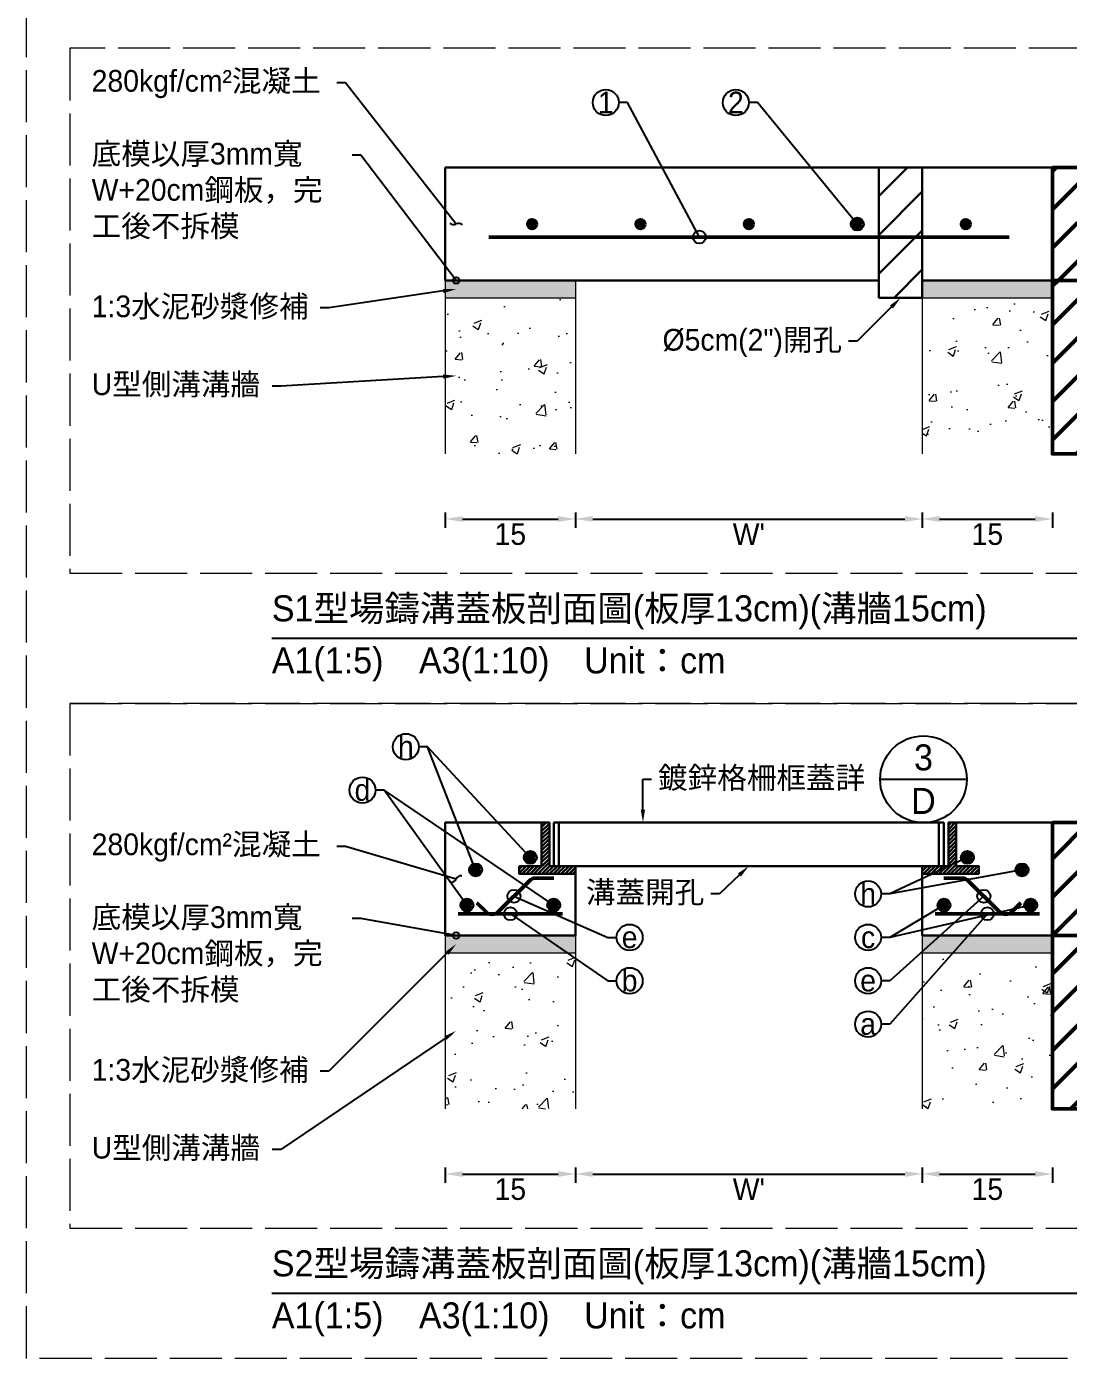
# Model space of a CAD drawing. Extents: x -4891 to 4829, y -5666 to -3242.
# Drawn here: x -40.9 to 199.4, y -4196.3 to -3889.3 of the extents above; entities that cross this region are included whole.
import ezdxf
from ezdxf import colors
from ezdxf.entities.mleader import LeaderData, LeaderLine
from ezdxf.math import Vec2, Vec3

# ---------------------------------------------------------------- set-up
doc = ezdxf.new("R2010")
doc.units = 0
doc.header["$MEASUREMENT"] = 0
doc.linetypes.add('ACAD_ISO02W100', pattern=[15, 12, -3])
for name, color, linetype, lineweight in [('一、3.基本-變更', 1, 'Continuous', 50), ('二、1.繪圖-既有設施', 8, 'Continuous', 20), ('二、2.繪圖-施作項目', 181, 'Continuous', 30), ('二、5.繪圖-鋼筋', 60, 'Continuous', 50), ('二、6.繪圖-其他施作項目', 35, 'Continuous', 30)]:
    doc.layers.add(name, color=color, linetype=linetype, lineweight=lineweight)
doc.layers.add('一、4.基本-隱藏', color=9, linetype='ACAD_ISO02W100', lineweight=20, plot=False)
doc.layers.add('三、3.文字-註解文字', color=2, linetype='Continuous')
doc.styles.add('次圖名(詳圖)', font='MS PGothic.ttf', dxfattribs={"height": 6})
doc.styles.add('註解文字', font='MS PGothic.ttf', dxfattribs={"height": 5})
doc.styles.add('註解文字(詳圖)', font='MS PGothic.ttf', dxfattribs={"height": 6})
doc.dimstyles.new('註解文字', dxfattribs={"dimtxt": 5, "dimasz": 4, "dimexe": 2, "dimexo": 2.5, "dimgap": 1, "dimtad": 2, "dimzin": 0, "dimdsep": 46, "dimtxsty": '註解文字', "dimcen": 0.1, "dimclrd": 144, "dimclre": 144, "dimclrt": 256, "dimadec": 0, "dimazin": 0, "dimtfac": 1, "dimtofl": 0, "dimtmove": 0, "dimatfit": 3, "dimfxl": 1.5, "dimfxlon": 1, "dimtolj": 1, "dimtzin": 0, "dimlwd": -1, "dimlwe": -1, "dimarcsym": 1})
pattern_1 = [(45, (-1038.1754, 491.5), (-4.419417, 4.419417), [])]

# ---------------------------------------------------------------- blocks, each defined once
blk = doc.blocks.new('_Integral')
at = {"color": 0, "linetype": 'ByBlock', "lineweight": -2}
for centre, start, end in [((0.44, -0.09), 102, 168), ((-0.44, 0.09), 282, 348)]:
    blk.add_arc(centre, 0.454, start, end, dxfattribs=at)
blk = doc.blocks.new('_Small')
at = {"color": 0, "linetype": 'ByBlock', "lineweight": -2}
blk.add_circle((0, 0), 0.25, dxfattribs=at)
blk = doc.blocks.new('*D59')
at = {"layer": 'Defpoints', "color": 0, "transparency": 16777216}
for p in [(55.69, -3987.8), (85.69, -3987.8), (85.69, -4002.8)]:
    blk.add_point(p, dxfattribs=at)
at = {"layer": '三、3.文字-註解文字', "color": 144, "transparency": 16777216}
for p, q in [((55.69, -4001.3), (55.69, -4004.8)), ((59.69, -4002.8), (81.69, -4002.8)), ((85.69, -4001.3), (85.69, -4004.8))]:
    blk.add_line(p, q, dxfattribs=at)
for points in [[(59.69, -4002.13), (59.69, -4003.46), (55.69, -4002.8)], [(81.69, -4002.13), (81.69, -4003.46), (85.69, -4002.8)]]:
    blk.add_solid(points, dxfattribs=at)
at = {"layer": '三、3.文字-註解文字', "transparency": 16777216, "insert": (70.69, -4006.3), "char_height": 5, "attachment_point": 5, "style": '註解文字'}
blk.add_mtext('\\A1;15', dxfattribs=at)
blk = doc.blocks.new('*D60')
at = {"layer": 'Defpoints', "color": 0, "transparency": 16777216}
for p in [(85.69, -3987.8), (165.69, -3987.8), (165.69, -4002.8)]:
    blk.add_point(p, dxfattribs=at)
at = {"layer": '三、3.文字-註解文字', "color": 144, "transparency": 16777216}
for p, q in [((85.69, -4001.3), (85.69, -4004.8)), ((89.69, -4002.8), (161.69, -4002.8)), ((165.69, -4001.3), (165.69, -4004.8))]:
    blk.add_line(p, q, dxfattribs=at)
for points in [[(89.69, -4002.13), (89.69, -4003.46), (85.69, -4002.8)], [(161.69, -4002.13), (161.69, -4003.46), (165.69, -4002.8)]]:
    blk.add_solid(points, dxfattribs=at)
at = {"layer": '三、3.文字-註解文字', "transparency": 16777216, "insert": (125.69, -4006.3), "char_height": 5, "attachment_point": 5, "style": '註解文字'}
blk.add_mtext("\\A1;W'", dxfattribs=at)
blk = doc.blocks.new('*D61')
at = {"layer": 'Defpoints', "color": 0, "transparency": 16777216}
for p in [(165.69, -3987.8), (195.69, -3987.8), (195.69, -4002.8)]:
    blk.add_point(p, dxfattribs=at)
at = {"layer": '三、3.文字-註解文字', "color": 144, "transparency": 16777216}
for p, q in [((165.69, -4001.3), (165.69, -4004.8)), ((169.69, -4002.8), (191.69, -4002.8)), ((195.69, -4001.3), (195.69, -4004.8))]:
    blk.add_line(p, q, dxfattribs=at)
for points in [[(169.69, -4002.13), (169.69, -4003.46), (165.69, -4002.8)], [(191.69, -4002.13), (191.69, -4003.46), (195.69, -4002.8)]]:
    blk.add_solid(points, dxfattribs=at)
at = {"layer": '三、3.文字-註解文字', "transparency": 16777216, "insert": (180.69, -4006.3), "char_height": 5, "attachment_point": 5, "style": '註解文字'}
blk.add_mtext('\\A1;15', dxfattribs=at)
blk = doc.blocks.new('*D63')
at = {"layer": 'Defpoints', "color": 0, "transparency": 16777216}
for p in [(55.69, -4138.8), (85.69, -4138.8), (85.69, -4153.8)]:
    blk.add_point(p, dxfattribs=at)
at = {"layer": '三、3.文字-註解文字', "color": 144, "transparency": 16777216}
for p, q in [((55.69, -4152.3), (55.69, -4155.8)), ((85.69, -4152.3), (85.69, -4155.8)), ((59.69, -4153.8), (81.69, -4153.8))]:
    blk.add_line(p, q, dxfattribs=at)
for points in [[(59.69, -4153.13), (59.69, -4154.46), (55.69, -4153.8)], [(81.69, -4153.13), (81.69, -4154.46), (85.69, -4153.8)]]:
    blk.add_solid(points, dxfattribs=at)
at = {"layer": '三、3.文字-註解文字', "transparency": 16777216, "insert": (70.69, -4157.3), "char_height": 5, "attachment_point": 5, "style": '註解文字'}
blk.add_mtext('\\A1;15', dxfattribs=at)
blk = doc.blocks.new('*D64')
at = {"layer": 'Defpoints', "color": 0, "transparency": 16777216}
for p in [(85.69, -4138.8), (165.69, -4138.8), (165.69, -4153.8)]:
    blk.add_point(p, dxfattribs=at)
at = {"layer": '三、3.文字-註解文字', "color": 144, "transparency": 16777216}
for p, q in [((85.69, -4152.3), (85.69, -4155.8)), ((165.69, -4152.3), (165.69, -4155.8)), ((89.69, -4153.8), (161.69, -4153.8))]:
    blk.add_line(p, q, dxfattribs=at)
for points in [[(89.69, -4153.13), (89.69, -4154.46), (85.69, -4153.8)], [(161.69, -4153.13), (161.69, -4154.46), (165.69, -4153.8)]]:
    blk.add_solid(points, dxfattribs=at)
at = {"layer": '三、3.文字-註解文字', "transparency": 16777216, "insert": (125.69, -4157.3), "char_height": 5, "attachment_point": 5, "style": '註解文字'}
blk.add_mtext("\\A1;W'", dxfattribs=at)
blk = doc.blocks.new('*D65')
at = {"layer": 'Defpoints', "color": 0, "transparency": 16777216}
for p in [(165.69, -4138.8), (195.69, -4138.8), (195.69, -4153.8)]:
    blk.add_point(p, dxfattribs=at)
at = {"layer": '三、3.文字-註解文字', "color": 144, "transparency": 16777216}
for p, q in [((165.69, -4152.3), (165.69, -4155.8)), ((195.69, -4152.3), (195.69, -4155.8)), ((169.69, -4153.8), (191.69, -4153.8))]:
    blk.add_line(p, q, dxfattribs=at)
for points in [[(169.69, -4153.13), (169.69, -4154.46), (165.69, -4153.8)], [(191.69, -4153.13), (191.69, -4154.46), (195.69, -4153.8)]]:
    blk.add_solid(points, dxfattribs=at)
at = {"layer": '三、3.文字-註解文字', "transparency": 16777216, "insert": (180.69, -4157.3), "char_height": 5, "attachment_point": 5, "style": '註解文字'}
blk.add_mtext('\\A1;15', dxfattribs=at)

msp = doc.modelspace()

# ---------------------------------------------------------------- hatches: boundary and pattern name
at = {"layer": '一、3.基本-變更', "linetype": 'Continuous'}
h = msp.add_hatch(dxfattribs=at)
h.set_pattern_fill('ANSI31', color=256, scale=50)
h.set_pattern_definition(pattern_1)
h.paths.add_polyline_path([(235.693, -3921.796), (195.693, -3921.796), (195.693, -3947.796), (235.693, -3947.796)])
h = msp.add_hatch(dxfattribs=at)
h.set_pattern_fill('ANSI31', color=256, scale=50)
h.set_pattern_definition(pattern_1)
h.paths.add_polyline_path([(195.693, -3987.796), (235.693, -3987.796), (235.693, -3947.796), (195.693, -3947.796)])
h = msp.add_hatch(dxfattribs=at)
h.set_pattern_fill('ANSI31', color=256, scale=50)
h.set_pattern_definition([(45, (-1278.1754, 340.5), (-4.419417, 4.419417), [])])
h.paths.add_polyline_path([(235.693, -4072.796), (195.693, -4072.796), (195.693, -4098.796), (235.693, -4098.796)])
h.paths.add_polyline_path([(235.693, -4098.796), (195.693, -4098.796), (195.693, -4138.796), (235.693, -4138.796)])
at = {"layer": '二、1.繪圖-既有設施'}
h = msp.add_hatch(dxfattribs=at)
h.set_pattern_fill('CROSS', color=256, scale=0.2)
h.set_pattern_definition([(0, (-455083.2273, -668877.5251), (1.27, 1.27), [0.635, -1.905]), (90, (-455082.9098, -668877.8426), (-1.27, 1.27), [0.635, -1.905])])
h.paths.add_polyline_path([(85.693, -3947.796), (55.693, -3947.796), (55.693, -3951.796), (85.693, -3951.796)])
h.paths.add_polyline_path([(195.693, -3947.796), (165.693, -3947.796), (165.693, -3951.796), (195.693, -3951.796)])
h = msp.add_hatch(dxfattribs=at)
h.set_pattern_fill('AR-CONC', color=256, scale=0.1)
h.set_pattern_definition([(50, (-455083.227, -668877.525), (18.2184669, -1.59390855), [1.905, -20.955]), (355, (-455083.227, -668877.525), (-3.52434214, 19.10568452), [1.524, -16.7640584]), (100.4514447, (-455081.709, -668877.658), (14.6941247, 17.5117752), [1.6190009, -17.80902446]), (46.1842, (-455083.227, -668872.445), (27.1079041, -4.2042328), [2.8575, -31.4325]), (96.6355576, (-455080.968, -668872.795), (23.7404134, 24.7426125), [2.4285023, -26.7135608]), (351.184151, (-455083.227, -668872.445), (23.7404134, 24.7426125), [2.2859967, -25.1459732]), (21, (-455080.687, -668873.715), (15.16143913, -10.22651982), [1.905, -20.955]), (326, (-455080.687, -668873.715), (6.18020283, 18.4187966), [1.524, -16.764]), (71.451445, (-455079.424, -668874.567), (21.34164193, 8.1922769), [1.6190009, -17.80899376]), (37.5, (-455083.227, -668877.525), (0.308860325, 8.455503887), [0, -16.5608, 0, -17.018, 0, -16.8275]), (7.5, (-455083.227, -668877.525), (6.68196625, 10.01805748), [0, -9.7028, 0, -16.1798, 0, -6.4135]), (327.5, (-455088.8915, -668877.525), (13.559059517, -0.5728744), [0, -6.35, 0, -19.812, 0, -26.289]), (317.5, (-455091.431, -668877.525), (14.81291814, 2.5426491), [0, -8.255, 0, -13.1572, 0, -18.669])])
h.paths.add_polyline_path([(85.693, -3951.796), (55.693, -3951.796), (55.693, -3987.796), (85.693, -3987.796)])
h.paths.add_polyline_path([(195.693, -3951.796), (165.693, -3951.796), (165.693, -3987.796), (195.693, -3987.796)])
h = msp.add_hatch(dxfattribs=at)
h.set_pattern_fill('CROSS', color=256, scale=0.2)
h.set_pattern_definition([(0, (-455323.2273, -669028.5251), (1.27, 1.27), [0.635, -1.905]), (90, (-455322.9098, -669028.8426), (-1.27, 1.27), [0.635, -1.905])])
h.paths.add_polyline_path([(85.693, -4098.796), (55.693, -4098.796), (55.693, -4102.796), (85.693, -4102.796)])
h.paths.add_polyline_path([(195.693, -4098.796), (165.693, -4098.796), (165.693, -4102.796), (195.693, -4102.796)])
h = msp.add_hatch(dxfattribs=at)
h.set_pattern_fill('AR-CONC', color=256, scale=0.1)
h.set_pattern_definition([(50, (-455323.227, -669028.525), (18.2184669, -1.59390855), [1.905, -20.955]), (355, (-455323.227, -669028.525), (-3.52434214, 19.10568452), [1.524, -16.7640584]), (100.4514447, (-455321.709, -669028.658), (14.6941247, 17.5117752), [1.6190009, -17.80902446]), (46.1842, (-455323.227, -669023.445), (27.1079041, -4.2042328), [2.8575, -31.4325]), (96.6355576, (-455320.968, -669023.795), (23.7404134, 24.7426125), [2.4285023, -26.7135608]), (351.184151, (-455323.227, -669023.445), (23.7404134, 24.7426125), [2.2859967, -25.1459732]), (21, (-455320.687, -669024.715), (15.16143913, -10.22651982), [1.905, -20.955]), (326, (-455320.687, -669024.715), (6.18020283, 18.4187966), [1.524, -16.764]), (71.451445, (-455319.424, -669025.567), (21.34164193, 8.1922769), [1.6190009, -17.80899376]), (37.5, (-455323.227, -669028.525), (0.308860325, 8.455503887), [0, -16.5608, 0, -17.018, 0, -16.8275]), (7.5, (-455323.227, -669028.525), (6.68196625, 10.01805748), [0, -9.7028, 0, -16.1798, 0, -6.4135]), (327.5, (-455328.8915, -669028.525), (13.559059517, -0.5728744), [0, -6.35, 0, -19.812, 0, -26.289]), (317.5, (-455331.431, -669028.525), (14.81291814, 2.5426491), [0, -8.255, 0, -13.1572, 0, -18.669])])
h.paths.add_polyline_path([(85.693, -4102.796), (55.693, -4102.796), (55.693, -4138.796), (85.693, -4138.796)])
h.paths.add_polyline_path([(195.693, -4102.796), (165.693, -4102.796), (165.693, -4138.796), (195.693, -4138.796)])
at = {"layer": '二、5.繪圖-鋼筋'}
h = msp.add_hatch(color=256, dxfattribs=at)
h.dxf.hatch_style = 1
h.paths.add_polyline_path([(74.693, -3934.796, 1), (76.693, -3934.796, 1)])
h = msp.add_hatch(color=256, dxfattribs=at)
h.dxf.hatch_style = 1
h.paths.add_polyline_path([(99.693, -3934.796, 1), (101.693, -3934.796, 1)])
h = msp.add_hatch(color=256, dxfattribs=at)
h.dxf.hatch_style = 1
h.paths.add_polyline_path([(124.693, -3934.796, 1), (126.693, -3934.796, 1)])
h = msp.add_hatch(color=256, dxfattribs=at)
h.dxf.hatch_style = 1
h.paths.add_polyline_path([(149.693, -3934.796, 1), (151.693, -3934.796, 1)])
h = msp.add_hatch(color=256, dxfattribs=at)
h.dxf.hatch_style = 1
h.paths.add_polyline_path([(174.693, -3934.796, 1), (176.693, -3934.796, 1)])
h = msp.add_hatch(color=256, dxfattribs=at)
h.dxf.hatch_style = 1
h.paths.add_polyline_path([(74.293, -4080.796, 1), (76.293, -4080.796, 1)])
h = msp.add_hatch(color=256, dxfattribs=at)
h.dxf.hatch_style = 1
h.paths.add_polyline_path([(175.093, -4080.796, 1), (177.093, -4080.796, 1)])
h = msp.add_hatch(color=256, dxfattribs=at)
h.dxf.hatch_style = 1
h.paths.add_polyline_path([(61.693, -4083.696, 1), (63.693, -4083.696, 1)])
h = msp.add_hatch(color=256, dxfattribs=at)
h.dxf.hatch_style = 1
h.paths.add_polyline_path([(187.693, -4083.696, 1), (189.693, -4083.696, 1)])
h = msp.add_hatch(color=256, dxfattribs=at)
h.dxf.hatch_style = 1
h.paths.add_polyline_path([(59.693, -4091.796, 1), (61.693, -4091.796, 1)])
h = msp.add_hatch(color=256, dxfattribs=at)
h.dxf.hatch_style = 1
h.paths.add_polyline_path([(79.693, -4091.796, 1), (81.693, -4091.796, 1)])
h = msp.add_hatch(color=256, dxfattribs=at)
h.dxf.hatch_style = 1
h.paths.add_polyline_path([(169.693, -4091.796, 1), (171.693, -4091.796, 1)])
h = msp.add_hatch(color=256, dxfattribs=at)
h.dxf.hatch_style = 1
h.paths.add_polyline_path([(189.693, -4091.796, 1), (191.693, -4091.796, 1)])
at = {"layer": '二、6.繪圖-其他施作項目'}
h = msp.add_hatch(dxfattribs=at)
h.set_pattern_fill('ANSI31', color=256, scale=2)
h.set_pattern_definition([(45, (-455753.473, -669661.204), (-4.49012806, 4.49012806), [])])
h.paths.add_polyline_path([(165.693, -3921.796), (155.693, -3921.796), (155.693, -3951.796), (165.693, -3951.796)])
h = msp.add_hatch(dxfattribs=at)
h.set_pattern_fill('ANSI31', color=256, scale=0.2)
h.set_pattern_definition([(45, (3508.7107, -6681.3677), (-0.44901281, 0.44901281), [])])
h.paths.add_polyline_path([(77.893, -4082.796), (72.693, -4082.796), (72.693, -4084.596), (85.693, -4084.596), (85.693, -4082.796), (79.693, -4082.796), (79.693, -4072.796), (77.893, -4072.796)])
h.paths.add_polyline_path([(173.493, -4072.796), (171.693, -4072.796), (171.693, -4082.796), (165.693, -4082.796), (165.693, -4084.596), (178.693, -4084.596), (178.693, -4082.796), (173.493, -4082.796)])

# ---------------------------------------------------------------- linework, layer by layer
at = {"layer": '一、3.基本-變更', "linetype": 'Continuous'}
for points in [[(195.693, -3921.796), (235.693, -3921.796), (235.693, -3947.796), (195.693, -3947.796)], [(235.693, -3947.796), (195.693, -3947.796), (195.693, -3987.796), (235.693, -3987.796)], [(195.693, -4072.796), (235.693, -4072.796), (235.693, -4098.796), (195.693, -4098.796)], [(235.693, -4098.796), (195.693, -4098.796), (195.693, -4138.796), (235.693, -4138.796)]]:
    msp.add_lwpolyline(points, close=True, dxfattribs=at)
at = {"layer": '一、4.基本-隱藏'}
for points in [[(-40.855, -3689.296), (739.145, -3689.296), (739.145, -4196.296), (-40.855, -4196.296)], [(322.241, -3894.296), (-30.855, -3894.296), (-30.855, -4015.296), (322.241, -4015.296)], [(322.241, -4045.296), (-30.855, -4045.296), (-30.855, -4166.296), (322.241, -4166.296)]]:
    msp.add_lwpolyline(points, close=True, dxfattribs=at)
for points in [[(-30.855, -4015.296), (322.241, -4015.296)], [(-30.855, -4045.296), (322.241, -4045.296)]]:
    msp.add_lwpolyline(points, dxfattribs=at)
at = {"layer": '三、3.文字-註解文字'}
for points in [[(15.693, -4030.296), (275.693, -4030.296)], [(155.961, -4062.796), (175.961, -4062.796)], [(15.693, -4181.296), (275.693, -4181.296)]]:
    msp.add_lwpolyline(points, dxfattribs=at)
at = {"layer": '三、3.文字-註解文字', "color": 144}
msp.add_lwpolyline([(62.693, -4083.696), (51.593, -4055.296)], dxfattribs=at)
at = {"layer": '三、3.文字-註解文字'}
for centre, radius in [((92.693, -3906.796), 3), ((122.693, -3906.796), 3), ((46.593, -4055.296), 3), ((165.961, -4062.796), 10), ((36.593, -4065.296), 3), ((153.193, -4089.24), 3), ((98.193, -4099.24), 3), ((153.193, -4099.24), 3), ((98.193, -4109.24), 3), ((153.193, -4109.24), 3), ((153.193, -4119.24), 3)]:
    msp.add_circle(centre, radius, dxfattribs=at)
at = {"layer": '三、3.文字-註解文字', "color": 144}
msp.add_circle((62.693, -4083.696), 1.5, dxfattribs=at)
at = {"layer": '二、1.繪圖-既有設施'}
for points in [[(55.693, -3947.796), (55.693, -3987.796)], [(85.693, -3947.796), (85.693, -3987.796)], [(165.693, -3947.796), (165.693, -3987.796)], [(195.693, -3947.796), (195.693, -3987.796)], [(55.693, -3951.796), (85.693, -3951.796)], [(165.693, -3951.796), (195.693, -3951.796)], [(55.693, -4098.796), (55.693, -4138.796)], [(85.693, -4098.796), (85.693, -4138.796)], [(165.693, -4098.796), (165.693, -4138.796)], [(195.693, -4098.796), (195.693, -4138.796)], [(55.693, -4102.796), (85.693, -4102.796)], [(165.693, -4102.796), (195.693, -4102.796)]]:
    msp.add_lwpolyline(points, dxfattribs=at)
at = {"layer": '二、2.繪圖-施作項目'}
for points in [[(195.693, -3921.796), (55.693, -3921.796)], [(55.693, -3921.796), (55.693, -3947.796)], [(195.693, -3921.796), (195.693, -3947.796)], [(155.693, -3947.796), (55.693, -3947.796)], [(195.693, -3947.796), (165.693, -3947.796)], [(77.893, -4072.796), (55.693, -4072.796)], [(55.693, -4072.796), (55.693, -4098.796)], [(173.493, -4072.796), (195.693, -4072.796)], [(195.693, -4072.796), (195.693, -4098.796)], [(85.693, -4082.796), (85.693, -4098.796)], [(165.693, -4082.796), (165.693, -4098.796)], [(85.693, -4098.796), (55.693, -4098.796)], [(195.693, -4098.796), (165.693, -4098.796)]]:
    msp.add_lwpolyline(points, dxfattribs=at)
at = {"layer": '二、5.繪圖-鋼筋'}
for points in [[(65.693, -3937.796), (185.693, -3937.796)], [(58.693, -4093.796), (82.693, -4093.796)], [(192.693, -4093.796), (168.693, -4093.796)]]:
    msp.add_lwpolyline(points, dxfattribs=at)
for points in [[(80.693, -4085.596), (76.521, -4085.596, 0.1989124), (75.107, -4086.182), (67.907, -4093.382, -0.4142136), (65.079, -4093.382), (62.957, -4091.26)], [(170.693, -4085.596), (174.865, -4085.596, -0.1989124), (176.279, -4086.182), (183.479, -4093.382, 0.4142136), (186.307, -4093.382), (188.429, -4091.26)]]:
    msp.add_lwpolyline(points, format="xyb", dxfattribs=at)
for centre in [(75.693, -3934.796), (100.693, -3934.796), (125.693, -3934.796), (150.693, -3934.796), (175.693, -3934.796), (75.293, -4080.796), (176.093, -4080.796), (62.693, -4083.696), (188.693, -4083.696), (60.693, -4091.796), (80.693, -4091.796), (170.693, -4091.796), (190.693, -4091.796)]:
    msp.add_circle(centre, 1, dxfattribs=at)
at = {"layer": '二、6.繪圖-其他施作項目'}
for points in [[(155.693, -3921.796), (155.693, -3951.796)], [(165.693, -3921.796), (165.693, -3951.796)], [(155.693, -3951.796), (165.693, -3951.796)], [(80.693, -4072.796), (80.693, -4082.796)], [(80.693, -4072.796), (170.693, -4072.796)], [(81.893, -4072.796), (81.893, -4082.796)], [(169.493, -4072.796), (169.493, -4082.796)], [(170.693, -4072.796), (170.693, -4082.796)], [(80.693, -4082.796), (170.693, -4082.796)]]:
    msp.add_lwpolyline(points, dxfattribs=at)
for points in [[(72.693, -4082.796), (77.893, -4082.796), (77.893, -4072.796), (79.693, -4072.796), (79.693, -4082.796), (85.693, -4082.796), (85.693, -4084.596), (72.693, -4084.596)], [(173.493, -4072.796), (171.693, -4072.796), (171.693, -4082.796), (165.693, -4082.796), (165.693, -4084.596), (178.693, -4084.596), (178.693, -4082.796), (173.493, -4082.796)]]:
    msp.add_lwpolyline(points, close=True, dxfattribs=at)

# ---------------------------------------------------------------- texts
at = {"layer": '三、3.文字-註解文字'}
for s, width, gutter_width, insert, char_height, attachment_point, style in [('1', 8.38231, 30, (92.693, -3906.796), 5, 5, '註解文字'), ('2', 8.38231, 30, (122.693, -3906.796), 5, 5, '註解文字'), ('S{\\fMS PGothic|b0|i0|c128|p34;1型場鑄溝蓋板剖面圖(板厚13cm)}(溝牆15cm)', 215.37549, 15, (15.693, -4024.296), 6, 4, '次圖名(詳圖)'), ('{\\fMS PGothic|b0|i0|c128|p34;A1(1:}5{\\fMS PGothic|b0|i0|c128|p34;)\u3000A3(1:}1{\\fMS PGothic|b0|i0|c128|p34;0)^IUnit：cm}', 136.03259, 15, (15.693, -4036.296), 6, 4, '次圖名(詳圖)'), ('h', 8.38231, 30, (46.593, -4055.296), 5, 5, '註解文字'), ('3', 6.60394, 25, (165.961, -4057.796), 6, 5, '註解文字(詳圖)'), ('d', 8.38231, 30, (36.593, -4065.296), 5, 5, '註解文字'), ('D', 6.60394, 25, (165.961, -4067.796), 6, 5, '註解文字(詳圖)'), ('h', 8.38231, 30, (153.193, -4089.24), 5, 5, '註解文字'), ('e', 8.38231, 30, (98.193, -4099.24), 5, 5, '註解文字'), ('c', 8.38231, 30, (153.193, -4099.24), 5, 5, '註解文字'), ('b', 8.38231, 30, (98.193, -4109.24), 5, 5, '註解文字'), ('e', 8.38231, 30, (153.193, -4109.24), 5, 5, '註解文字'), ('a', 8.38231, 30, (153.193, -4119.24), 5, 5, '註解文字'), ('S{\\fMS PGothic|b0|i0|c128|p34;2型場鑄溝蓋板剖面圖(板厚13cm)}(溝牆15cm)', 215.37549, 15, (15.693, -4175.296), 6, 4, '次圖名(詳圖)'), ('{\\fMS PGothic|b0|i0|c128|p34;A1(1:}5{\\fMS PGothic|b0|i0|c128|p34;)\u3000A3(1:}1{\\fMS PGothic|b0|i0|c128|p34;0)^IUnit：cm}', 136.03259, 15, (15.693, -4187.296), 6, 4, '次圖名(詳圖)')]:
    msp.add_mtext_dynamic_manual_height_columns(s, width=width, gutter_width=gutter_width, heights=[0], dxfattribs=dict(at, insert=insert, char_height=char_height, attachment_point=attachment_point, style=style))

# ---------------------------------------------------------------- dimensions: what is measured, and where the dimension line sits
for base, p1, p2, text, picture, middle in [((85.693, -4002.796), (55.693, -3987.796), (85.693, -3987.796), '15', '*D59', (70.693, -4006.296)), ((165.693, -4002.796), (85.693, -3987.796), (165.693, -3987.796), "W'", '*D60', (125.693, -4006.296)), ((195.693, -4002.796), (165.693, -3987.796), (195.693, -3987.796), '15', '*D61', (180.693, -4006.296)), ((85.693, -4153.796), (55.693, -4138.796), (85.693, -4138.796), '15', '*D63', (70.693, -4157.296)), ((165.693, -4153.796), (85.693, -4138.796), (165.693, -4138.796), "W'", '*D64', (125.693, -4157.296)), ((195.693, -4153.796), (165.693, -4138.796), (195.693, -4138.796), '15', '*D65', (180.693, -4157.296))]:
    dim = msp.add_linear_dim(base=base, p1=p1, p2=p2, text=text, dimstyle='註解文字', dxfattribs=at)
    dim.commit()
    dim.dimension.update_dxf_attribs({"geometry": picture, "text_midpoint": middle})

# ---------------------------------------------------------------- leaders
ml = msp.add_multileader_mtext('Standard', dxfattribs=at)
ml.set_content('280kgf/cm²混凝土', color=256, style='註解文字')
ml.set_leader_properties(color=144, linetype='ByLayer', lineweight=-1)
ml.set_arrow_properties(name='INTEGRAL')
ml.build(insert=Vec2(0, 0))
ml.multileader.update_dxf_attribs({"dogleg_length": 2, "arrow_head_size": 3})
ctx = ml.context
ctx.base_point, ctx.char_height, ctx.arrow_head_size, ctx.landing_gap_size, ctx.plane_origin = Vec3(-27.355, -3902.279), 5, 3, 1.5, Vec3(112.394, -3983.137)
notes = []
notes.append((ctx, [(1, (1, 1, 0), (32.702, -3902.279), (-1, 0), 2, [(0, [(58.193, -3934.796)], 0, [])])]))
ctx.mtext.insert, ctx.mtext.width, ctx.mtext.flow_direction = Vec3(-25.855, -3899.296), 107.51878, 5
ml = msp.add_multileader_mtext('Standard', dxfattribs=at)
ml.set_content('{\\fMS PGothic|b0|i0|c128|p34; }', color=256, style='註解文字')
ml.set_leader_properties(color=144, linetype='ByLayer', lineweight=-1)
ml.set_arrow_properties(name='SMALL')
ml.build(insert=Vec2(0, 0))
ml.multileader.update_dxf_attribs({"dogleg_length": 2, "arrow_head_size": 6})
ctx = ml.context
ctx.base_point, ctx.char_height, ctx.arrow_head_size, ctx.landing_gap_size, ctx.plane_origin = Vec3(90.477, -3906.796), 5, 6, 1.5, Vec3(114.282, -3913.45)
ctx.text_align_type = 2
notes.append((ctx, [(0, (1, 1, 0), (97.693, -3906.796), (-1, 0), 2, [(0, [(114.282, -3937.796)], 0, [])])]))
ctx.mtext.insert, ctx.mtext.alignment, ctx.mtext.flow_direction = Vec3(94.193, -3904.296), 3, 5
ml = msp.add_multileader_mtext('Standard', dxfattribs=at)
ml.set_content('{\\fMS PGothic|b0|i0|c128|p34; }', color=256, style='註解文字')
ml.set_leader_properties(color=144, linetype='ByLayer', lineweight=-1)
ml.set_arrow_properties(name='SMALL')
ml.build(insert=Vec2(0, 0))
ml.multileader.update_dxf_attribs({"dogleg_length": 2, "arrow_head_size": 6})
ctx = ml.context
ctx.base_point, ctx.char_height, ctx.arrow_head_size, ctx.landing_gap_size, ctx.plane_origin = Vec3(120.477, -3906.796), 5, 6, 1.5, Vec3(144.282, -3913.45)
ctx.text_align_type = 2
notes.append((ctx, [(0, (1, 1, 0), (127.693, -3906.796), (-1, 0), 2, [(0, [(150.693, -3934.796)], 0, [])])]))
ctx.mtext.insert, ctx.mtext.alignment, ctx.mtext.flow_direction = Vec3(124.193, -3904.296), 3, 5
ml = msp.add_multileader_mtext('Standard', dxfattribs=at)
ml.set_content('底模以厚3mm寬W+20cm鋼板，完工後不拆模', color=256, style='註解文字')
ml.set_leader_properties(color=144, linetype='ByLayer', lineweight=-1)
ml.set_arrow_properties(name='SMALL')
ml.build(insert=Vec2(0, 0))
ml.multileader.update_dxf_attribs({"dogleg_length": 2, "arrow_head_size": 3})
ctx = ml.context
ctx.base_point, ctx.char_height, ctx.arrow_head_size, ctx.landing_gap_size, ctx.plane_origin = Vec3(-27.355, -3918.927), 5, 3, 1.5, Vec3(112.394, -3996.284)
notes.append((ctx, [(1, (1, 1, 0), (36.225, -3918.927), (-1, 0), 2, [(0, [(58.193, -3947.796)], 0, [])])]))
ctx.mtext.insert, ctx.mtext.width, ctx.mtext.flow_direction = Vec3(-25.855, -3916.086), 59.22735, 5
ml = msp.add_multileader_mtext('Standard', dxfattribs=at)
ml.set_content('1:3水泥砂漿修補', color=256, style='註解文字')
ml.set_leader_properties(color=144, linetype='ByLayer', lineweight=-1)
ml.build(insert=Vec2(0, 0))
ml.multileader.update_dxf_attribs({"dogleg_length": 2, "arrow_head_size": 3})
ctx = ml.context
ctx.base_point, ctx.char_height, ctx.arrow_head_size, ctx.landing_gap_size, ctx.plane_origin = Vec3(-27.355, -3954.116), 5, 3, 1.5, Vec3(115.939, -4031.546)
notes.append((ctx, [(1, (1, 1, 0), (28.838, -3954.116), (-1, 0), 2, [(0, [(58.193, -3949.796)], 0, [])])]))
ctx.mtext.insert, ctx.mtext.width, ctx.mtext.defined_height, ctx.mtext.flow_direction = Vec3(-25.855, -3951.275), 75.70236, 7.957, 5
ml = msp.add_multileader_mtext('Standard', dxfattribs=at)
ml.set_content('%%C5cm(2")開孔{\\fMS PGothic|b0|i0|c128|p34; }', color=256, style='註解文字')
ml.set_leader_properties(color=144, linetype='ByLayer', lineweight=-1)
ml.build(insert=Vec2(0, 0))
ml.multileader.update_dxf_attribs({"dogleg_length": 2, "arrow_head_size": 3})
ctx = ml.context
ctx.base_point, ctx.char_height, ctx.arrow_head_size, ctx.landing_gap_size, ctx.plane_origin = Vec3(103.733, -3961.796), 5, 3, 1.5, Vec3(160.693, -3951.796)
ctx.text_align_type = 2
notes.append((ctx, [(0, (1, 1, 0), (150.693, -3961.796), (-1, 0), 2, [(0, [(160.693, -3951.796)], 0, [])])]))
ctx.mtext.insert, ctx.mtext.alignment, ctx.mtext.flow_direction = Vec3(147.193, -3958.983), 3, 5
ml = msp.add_multileader_mtext('Standard', dxfattribs=at)
ml.set_content('{\\fMS PGothic|b0|i0|c128|p34;U型側溝}溝{\\fMS PGothic|b0|i0|c128|p34;牆}', color=256, style='註解文字')
ml.set_leader_properties(color=144, linetype='ByLayer', lineweight=-1)
ml.build(insert=Vec2(0, 0))
ml.multileader.update_dxf_attribs({"dogleg_length": 2, "arrow_head_size": 3})
ctx = ml.context
ctx.base_point, ctx.char_height, ctx.arrow_head_size, ctx.landing_gap_size, ctx.plane_origin = Vec3(-27.355, -3972.144), 5, 3, 1.5, Vec3(115.939, -4044.489)
notes.append((ctx, [(1, (1, 1, 0), (17.787, -3972.144), (-1, 0), 2, [(0, [(58.193, -3969.796)], 0, [])])]))
ctx.mtext.insert, ctx.mtext.width, ctx.mtext.defined_height, ctx.mtext.flow_direction = Vec3(-25.855, -3969.232), 79.19501, 8.736, 5
ml = msp.add_multileader_mtext('Standard', dxfattribs=at)
ml.set_content('{\\fMS PGothic|b0|i0|c128|p34; }', color=256, style='註解文字')
ml.set_leader_properties(color=144, linetype='ByLayer', lineweight=-1)
ml.set_arrow_properties(name='SMALL')
ml.build(insert=Vec2(0, 0))
ml.multileader.update_dxf_attribs({"dogleg_length": 2, "arrow_head_size": 6})
ctx = ml.context
ctx.base_point, ctx.char_height, ctx.arrow_head_size, ctx.landing_gap_size, ctx.plane_origin = Vec3(44.377, -4055.296), 5, 6, 1.5, Vec3(65.891, -4072.033)
ctx.text_align_type = 2
notes.append((ctx, [(0, (1, 1, 0), (51.593, -4055.296), (-1, 0), 2, [(0, [(75.293, -4080.796)], 0, [])])]))
ctx.mtext.insert, ctx.mtext.alignment, ctx.mtext.flow_direction = Vec3(48.093, -4052.796), 3, 5
ml = msp.add_multileader_mtext('Standard', dxfattribs=at)
ml.set_content('{\\fMS PGothic|b0|i0|c128|p34;鍍鋅格柵框蓋詳}', color=256, style='註解文字')
ml.set_leader_properties(color=144, linetype='ByLayer', lineweight=-1)
ml.build(insert=Vec2(0, 0))
ml.multileader.update_dxf_attribs({"dogleg_length": 2, "arrow_head_size": 3})
ctx = ml.context
ctx.base_point, ctx.char_height, ctx.arrow_head_size, ctx.landing_gap_size, ctx.plane_origin = Vec3(103.264, -4062.796), 5, 3, 1.5, Vec3(83.715, -4118.973)
notes.append((ctx, [(1, (1, 1, 0), (101.264, -4062.796), (1, 0), 2, [(0, [(101.264, -4072.796)], 0, [])])]))
ctx.mtext.insert, ctx.mtext.width, ctx.mtext.flow_direction = Vec3(104.764, -4059.941), 50.82195, 5
ml = msp.add_multileader_mtext('Standard', dxfattribs=at)
ml.set_content('{\\fMS PGothic|b0|i0|c128|p34; }', color=256, style='註解文字')
ml.set_leader_properties(color=144, linetype='ByLayer', lineweight=-1)
ml.set_arrow_properties(name='SMALL')
ml.build(insert=Vec2(0, 0))
ml.multileader.update_dxf_attribs({"dogleg_length": 2, "arrow_head_size": 6})
ctx = ml.context
ctx.base_point, ctx.char_height, ctx.arrow_head_size, ctx.landing_gap_size, ctx.plane_origin = Vec3(34.377, -4065.296), 5, 6, 1.5, Vec3(49.291, -4089.933)
ctx.text_align_type = 2
notes.append((ctx, [(0, (1, 1, 0), (41.593, -4065.296), (-1, 0), 2, [(0, [(80.693, -4091.796)], 0, [])])]))
ctx.mtext.insert, ctx.mtext.alignment, ctx.mtext.flow_direction = Vec3(38.093, -4062.796), 3, 5
ml = msp.add_multileader_mtext('Standard', dxfattribs=at)
ml.set_content('{\\fMS PGothic|b0|i0|c128|p34; }', color=256, style='註解文字')
ml.set_leader_properties(color=144, linetype='ByLayer', lineweight=-1)
ml.set_arrow_properties(name='SMALL')
ml.build(insert=Vec2(0, 0))
ml.multileader.update_dxf_attribs({"dogleg_length": 2, "arrow_head_size": 6})
ctx = ml.context
ctx.base_point, ctx.char_height, ctx.arrow_head_size, ctx.landing_gap_size, ctx.plane_origin = Vec3(34.377, -4065.296), 5, 6, 1.5, Vec3(47.364, -4095.311)
ctx.text_align_type = 2
notes.append((ctx, [(0, (1, 1, 0), (41.593, -4065.296), (-1, 0), 2, [(0, [(60.693, -4091.796)], 0, [])])]))
ctx.mtext.insert, ctx.mtext.alignment, ctx.mtext.flow_direction = Vec3(38.093, -4062.796), 3, 5
ml = msp.add_multileader_mtext('Standard', dxfattribs=at)
ml.set_content('280kgf/cm²混凝土', color=256, style='註解文字')
ml.set_leader_properties(color=144, linetype='ByLayer', lineweight=-1)
ml.set_arrow_properties(name='INTEGRAL')
ml.build(insert=Vec2(0, 0))
ml.multileader.update_dxf_attribs({"dogleg_length": 2, "arrow_head_size": 3})
ctx = ml.context
ctx.base_point, ctx.char_height, ctx.arrow_head_size, ctx.landing_gap_size, ctx.plane_origin = Vec3(-27.355, -4078.279), 5, 3, 1.5, Vec3(112.394, -4176.464)
notes.append((ctx, [(1, (1, 1, 0), (32.702, -4078.279), (-1, 0), 2, [(0, [(58.193, -4085.796)], 0, [])])]))
ctx.mtext.insert, ctx.mtext.width, ctx.mtext.flow_direction = Vec3(-25.855, -4075.296), 107.51878, 5
ml = msp.add_multileader_mtext('Standard', dxfattribs=at)
ml.set_content('{\\fMS PGothic|b0|i0|c128|p34; }', color=256, style='註解文字')
ml.set_leader_properties(color=144, linetype='ByLayer', lineweight=-1)
ml.set_arrow_properties(name='SMALL')
ml.build(insert=Vec2(0, 0))
ml.multileader.update_dxf_attribs({"dogleg_length": 2, "arrow_head_size": 6})
ctx = ml.context
ctx.base_point, ctx.char_height, ctx.arrow_head_size, ctx.landing_gap_size, ctx.plane_origin = Vec3(150.977, -4089.24), 5, 6, 1.5, Vec3(172.504, -4076.088)
ctx.text_align_type = 2
notes.append((ctx, [(0, (1, 1, 0), (158.193, -4089.24), (-1, 0), 2, [(0, [(176.093, -4080.796)], 0, [])])]))
ctx.mtext.insert, ctx.mtext.alignment, ctx.mtext.flow_direction = Vec3(154.693, -4086.74), 3, 5
ml = msp.add_multileader_mtext('Standard', dxfattribs=at)
ml.set_content('溝蓋開孔', color=256, style='註解文字')
ml.set_leader_properties(color=144, linetype='ByLayer', lineweight=-1)
ml.build(insert=Vec2(0, 0))
ml.multileader.update_dxf_attribs({"dogleg_length": 2, "arrow_head_size": 3})
ctx = ml.context
ctx.base_point, ctx.char_height, ctx.arrow_head_size, ctx.landing_gap_size, ctx.plane_origin = Vec3(85.588, -4089.24), 5, 3, 1.5, Vec3(108.144, -4128.973)
ctx.text_align_type = 2
notes.append((ctx, [(0, (1, 1, 0), (118.912, -4089.24), (-1, 0), 2, [(0, [(125.693, -4082.796)], 0, [])])]))
ctx.mtext.insert, ctx.mtext.width, ctx.mtext.alignment, ctx.mtext.flow_direction = Vec3(115.412, -4086.328), 29.56865, 3, 5
ml = msp.add_multileader_mtext('Standard', dxfattribs=at)
ml.set_content('{\\fMS PGothic|b0|i0|c128|p34; }', color=256, style='註解文字')
ml.set_leader_properties(color=144, linetype='ByLayer', lineweight=-1)
ml.set_arrow_properties(name='SMALL')
ml.build(insert=Vec2(0, 0))
ml.multileader.update_dxf_attribs({"dogleg_length": 2, "arrow_head_size": 6})
ctx = ml.context
ctx.base_point, ctx.char_height, ctx.arrow_head_size, ctx.landing_gap_size, ctx.plane_origin = Vec3(150.977, -4089.24), 5, 6, 1.5, Vec3(172.282, -4074.45)
ctx.text_align_type = 2
notes.append((ctx, [(0, (1, 1, 0), (158.193, -4089.24), (-1, 0), 2, [(0, [(188.693, -4083.696)], 0, [])])]))
ctx.mtext.insert, ctx.mtext.alignment, ctx.mtext.flow_direction = Vec3(154.693, -4086.74), 3, 5
ml = msp.add_multileader_mtext('Standard', dxfattribs=at)
ml.set_content('{\\fMS PGothic|b0|i0|c128|p34; }', color=256, style='註解文字')
ml.set_leader_properties(color=144, linetype='ByLayer', lineweight=-1)
ml.set_arrow_properties(name='SMALL')
ml.build(insert=Vec2(0, 0))
ml.multileader.update_dxf_attribs({"dogleg_length": 2, "arrow_head_size": 6})
ctx = ml.context
ctx.base_point, ctx.char_height, ctx.arrow_head_size, ctx.landing_gap_size, ctx.plane_origin = Vec3(95.193, -4099.24), 5, 6, 1.5, Vec3(33.911, -4056.812)
notes.append((ctx, [(1, (1, 1, 0), (93.193, -4099.24), (1, 0), 2, [(0, [(71.507, -4089.782)], 0, [])])]))
ctx.mtext.insert, ctx.mtext.flow_direction = Vec3(96.693, -4096.74), 5
ml = msp.add_multileader_mtext('Standard', dxfattribs=at)
ml.set_content('{\\fMS PGothic|b0|i0|c128|p34; }', color=256, style='註解文字')
ml.set_leader_properties(color=144, linetype='ByLayer', lineweight=-1)
ml.set_arrow_properties(name='SMALL')
ml.build(insert=Vec2(0, 0))
ml.multileader.update_dxf_attribs({"dogleg_length": 2, "arrow_head_size": 6})
ctx = ml.context
ctx.base_point, ctx.char_height, ctx.arrow_head_size, ctx.landing_gap_size, ctx.plane_origin = Vec3(150.977, -4109.24), 5, 6, 1.5, Vec3(88.79, -4082.433)
ctx.text_align_type = 2
notes.append((ctx, [(0, (1, 1, 0), (158.193, -4109.24), (-1, 0), 2, [(0, [(179.879, -4089.782)], 0, [])])]))
ctx.mtext.insert, ctx.mtext.alignment, ctx.mtext.flow_direction = Vec3(154.693, -4106.74), 3, 5
ml = msp.add_multileader_mtext('Standard', dxfattribs=at)
ml.set_content('底模以厚3mm寬W+20cm鋼板，完工後不拆模', color=256, style='註解文字')
ml.set_leader_properties(color=144, linetype='ByLayer', lineweight=-1)
ml.set_arrow_properties(name='SMALL')
ml.build(insert=Vec2(0, 0))
ml.multileader.update_dxf_attribs({"dogleg_length": 2, "arrow_head_size": 3})
ctx = ml.context
ctx.base_point, ctx.char_height, ctx.arrow_head_size, ctx.landing_gap_size, ctx.plane_origin = Vec3(-27.355, -4094.927), 5, 3, 1.5, Vec3(112.394, -4189.612)
notes.append((ctx, [(1, (1, 1, 0), (36.225, -4094.927), (-1, 0), 2, [(0, [(58.193, -4098.796)], 0, [])])]))
ctx.mtext.insert, ctx.mtext.width, ctx.mtext.flow_direction = Vec3(-25.855, -4092.086), 59.22735, 5
ml = msp.add_multileader_mtext('Standard', dxfattribs=at)
ml.set_content('{\\fMS PGothic|b0|i0|c128|p34; }', color=256, style='註解文字')
ml.set_leader_properties(color=144, linetype='ByLayer', lineweight=-1)
ml.set_arrow_properties(name='SMALL')
ml.build(insert=Vec2(0, 0))
ml.multileader.update_dxf_attribs({"dogleg_length": 2, "arrow_head_size": 6})
ctx = ml.context
ctx.base_point, ctx.char_height, ctx.arrow_head_size, ctx.landing_gap_size, ctx.plane_origin = Vec3(95.193, -4109.24), 5, 6, 1.5, Vec3(33.911, -4061.812)
notes.append((ctx, [(1, (1, 1, 0), (93.193, -4109.24), (1, 0), 2, [(0, [(70.693, -4093.796)], 0, [])])]))
ctx.mtext.insert, ctx.mtext.flow_direction = Vec3(96.693, -4106.74), 5
ml = msp.add_multileader_mtext('Standard', dxfattribs=at)
ml.set_content('{\\fMS PGothic|b0|i0|c128|p34; }', color=256, style='註解文字')
ml.set_leader_properties(color=144, linetype='ByLayer', lineweight=-1)
ml.set_arrow_properties(name='SMALL')
ml.build(insert=Vec2(0, 0))
ml.multileader.update_dxf_attribs({"dogleg_length": 2, "arrow_head_size": 6})
ctx = ml.context
ctx.base_point, ctx.char_height, ctx.arrow_head_size, ctx.landing_gap_size, ctx.plane_origin = Vec3(150.977, -4099.24), 5, 6, 1.5, Vec3(193.504, -4121.088)
ctx.text_align_type = 2
notes.append((ctx, [(0, (1, 1, 0), (158.193, -4099.24), (-1, 0), 2, [(0, [(170.693, -4091.796)], 0, [])])]))
ctx.mtext.insert, ctx.mtext.alignment, ctx.mtext.flow_direction = Vec3(154.693, -4096.74), 3, 5
ml = msp.add_multileader_mtext('Standard', dxfattribs=at)
ml.set_content('{\\fMS PGothic|b0|i0|c128|p34; }', color=256, style='註解文字')
ml.set_leader_properties(color=144, linetype='ByLayer', lineweight=-1)
ml.set_arrow_properties(name='SMALL')
ml.build(insert=Vec2(0, 0))
ml.multileader.update_dxf_attribs({"dogleg_length": 2, "arrow_head_size": 6})
ctx = ml.context
ctx.base_point, ctx.char_height, ctx.arrow_head_size, ctx.landing_gap_size, ctx.plane_origin = Vec3(150.977, -4099.24), 5, 6, 1.5, Vec3(193.871, -4123.823)
ctx.text_align_type = 2
notes.append((ctx, [(0, (1, 1, 0), (158.193, -4099.24), (-1, 0), 2, [(0, [(190.693, -4091.796)], 0, [])])]))
ctx.mtext.insert, ctx.mtext.alignment, ctx.mtext.flow_direction = Vec3(154.693, -4096.74), 3, 5
ml = msp.add_multileader_mtext('Standard', dxfattribs=at)
ml.set_content('{\\fMS PGothic|b0|i0|c128|p34; }', color=256, style='註解文字')
ml.set_leader_properties(color=144, linetype='ByLayer', lineweight=-1)
ml.set_arrow_properties(name='SMALL')
ml.build(insert=Vec2(0, 0))
ml.multileader.update_dxf_attribs({"dogleg_length": 2, "arrow_head_size": 6})
ctx = ml.context
ctx.base_point, ctx.char_height, ctx.arrow_head_size, ctx.landing_gap_size, ctx.plane_origin = Vec3(150.977, -4119.24), 5, 6, 1.5, Vec3(88.79, -4092.433)
ctx.text_align_type = 2
notes.append((ctx, [(0, (1, 1, 0), (158.193, -4119.24), (-1, 0), 2, [(0, [(180.693, -4093.796)], 0, [])])]))
ctx.mtext.insert, ctx.mtext.alignment, ctx.mtext.flow_direction = Vec3(154.693, -4116.74), 3, 5
ml = msp.add_multileader_mtext('Standard', dxfattribs=at)
ml.set_content('1:3水泥砂漿修補', color=256, style='註解文字')
ml.set_leader_properties(color=144, linetype='ByLayer', lineweight=-1)
ml.build(insert=Vec2(0, 0))
ml.multileader.update_dxf_attribs({"dogleg_length": 2, "arrow_head_size": 3})
ctx = ml.context
ctx.base_point, ctx.char_height, ctx.arrow_head_size, ctx.landing_gap_size, ctx.plane_origin = Vec3(-27.355, -4130.116), 5, 3, 1.5, Vec3(115.939, -4182.546)
notes.append((ctx, [(1, (1, 1, 0), (28.838, -4130.116), (-1, 0), 2, [(0, [(58.193, -4100.796)], 0, [])])]))
ctx.mtext.insert, ctx.mtext.width, ctx.mtext.defined_height, ctx.mtext.flow_direction = Vec3(-25.855, -4127.275), 75.70236, 7.957, 5
ml = msp.add_multileader_mtext('Standard', dxfattribs=at)
ml.set_content('{\\fMS PGothic|b0|i0|c128|p34;U型側溝}溝{\\fMS PGothic|b0|i0|c128|p34;牆}', color=256, style='註解文字')
ml.set_leader_properties(color=144, linetype='ByLayer', lineweight=-1)
ml.build(insert=Vec2(0, 0))
ml.multileader.update_dxf_attribs({"dogleg_length": 2, "arrow_head_size": 3})
ctx = ml.context
ctx.base_point, ctx.char_height, ctx.arrow_head_size, ctx.landing_gap_size, ctx.plane_origin = Vec3(-27.355, -4148.144), 5, 3, 1.5, Vec3(115.939, -4195.489)
notes.append((ctx, [(1, (1, 1, 0), (17.787, -4148.144), (-1, 0), 2, [(0, [(58.193, -4120.796)], 0, [])])]))
ctx.mtext.insert, ctx.mtext.width, ctx.mtext.defined_height, ctx.mtext.flow_direction = Vec3(-25.855, -4145.232), 79.19501, 8.736, 5
for ctx, leaders in notes:
    for number, flags, end, landing, length, lines in leaders:
        leader = LeaderData()
        leader.index, (leader.has_last_leader_line, leader.has_dogleg_vector, leader.attachment_direction) = number, flags
        leader.last_leader_point, leader.dogleg_vector, leader.dogleg_length = Vec3(end), Vec3(landing), length
        for number, points, colour, breaks in lines:
            line = LeaderLine()
            line.index, line.vertices, line.color, line.breaks = number, Vec3.list(points), colors.encode_raw_color(colour), breaks
            leader.lines.append(line)
        ctx.leaders.append(leader)

doc.saveas('drawing.dxf')
